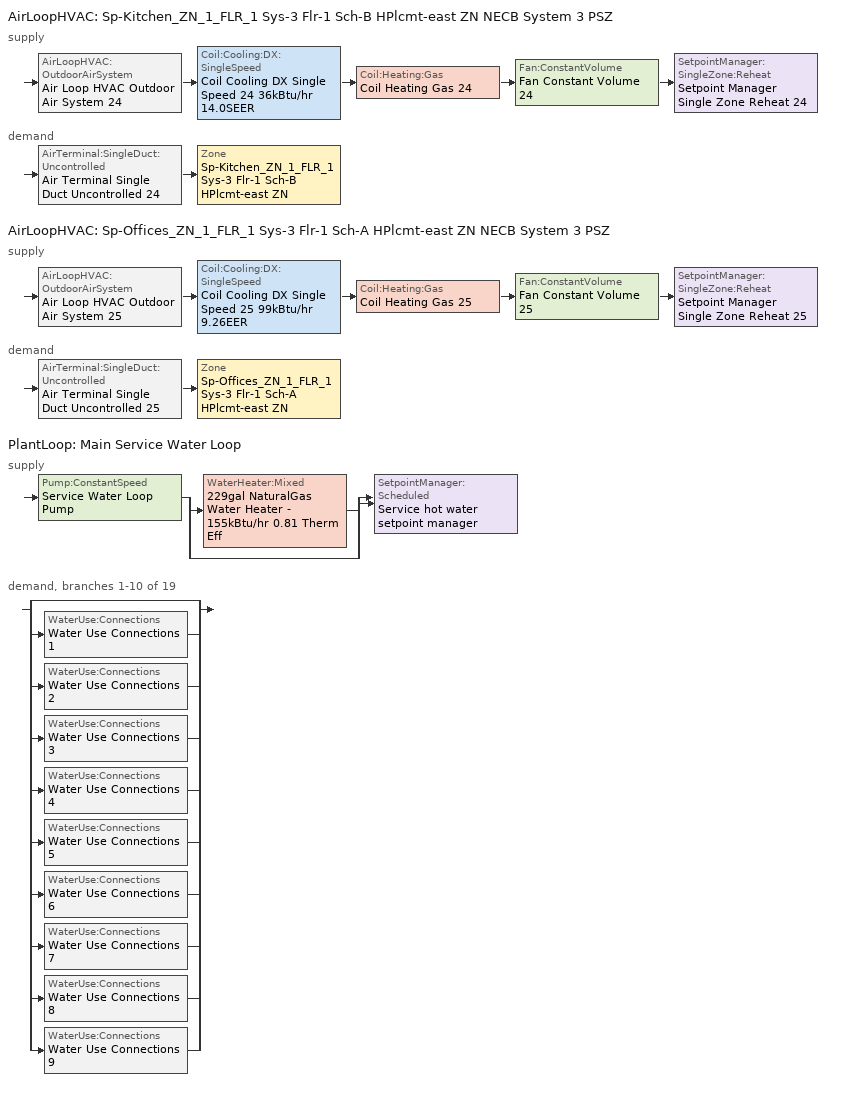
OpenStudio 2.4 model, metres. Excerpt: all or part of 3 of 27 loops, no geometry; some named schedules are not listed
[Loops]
AirLoopHVAC 'Sp-Kitchen_ZN_1_FLR_1 Sys-3 Flr-1 Sch-B HPlcmt-east ZN NECB System 3 PSZ'
 supply: AirLoopHVAC:OutdoorAirSystem 'Air Loop HVAC Outdoor Air System 24' > Coil:Cooling:DX:SingleSpeed 'Coil Cooling DX Single Speed 24 36kBtu/hr 14.0SEER' > Coil:Heating:Gas 'Coil Heating Gas 24' > Fan:ConstantVolume 'Fan Constant Volume 24' > SetpointManager:SingleZone:Reheat 'Setpoint Manager Single Zone Reheat 24'
 demand: AirTerminal:SingleDuct:Uncontrolled 'Air Terminal Single Duct Uncontrolled 24' > Zone 'Sp-Kitchen_ZN_1_FLR_1 Sys-3 Flr-1 Sch-B HPlcmt-east ZN'
AirLoopHVAC 'Sp-Offices_ZN_1_FLR_1 Sys-3 Flr-1 Sch-A HPlcmt-east ZN NECB System 3 PSZ'
 supply: AirLoopHVAC:OutdoorAirSystem 'Air Loop HVAC Outdoor Air System 25' > Coil:Cooling:DX:SingleSpeed 'Coil Cooling DX Single Speed 25 99kBtu/hr 9.26EER' > Coil:Heating:Gas 'Coil Heating Gas 25' > Fan:ConstantVolume 'Fan Constant Volume 25' > SetpointManager:SingleZone:Reheat 'Setpoint Manager Single Zone Reheat 25'
 demand: AirTerminal:SingleDuct:Uncontrolled 'Air Terminal Single Duct Uncontrolled 25' > Zone 'Sp-Offices_ZN_1_FLR_1 Sys-3 Flr-1 Sch-A HPlcmt-east ZN'
PlantLoop 'Main Service Water Loop'
 supply: Pump:ConstantSpeed 'Service Water Loop Pump' > split
  | WaterHeater:Mixed '229gal NaturalGas Water Heater - 155kBtu/hr 0.81 Therm Eff'
  | bypass
  join > SetpointManager:Scheduled 'Service hot water setpoint manager'
 demand, branches 1-10 of 19: split
  | bypass
  | WaterUse:Connections 'Water Use Connections 1'
  | WaterUse:Connections 'Water Use Connections 2'
  | WaterUse:Connections 'Water Use Connections 3'
  | WaterUse:Connections 'Water Use Connections 4'
  | WaterUse:Connections 'Water Use Connections 5'
  | WaterUse:Connections 'Water Use Connections 6'
  | WaterUse:Connections 'Water Use Connections 7'
  | WaterUse:Connections 'Water Use Connections 8'
  | WaterUse:Connections 'Water Use Connections 9'
[Sizing:Zone] Zone Cooling Design Supply Air Temperature Input Method=SupplyAirTemperature; Zone Cooling Design Supply Air Temperature {C}=13; Zone Cooling Design Supply Air Temperature Difference {deltaC}=11.11; Zone Heating Design Supply Air Temperature Input Method=SupplyAirTemperature; Zone Heating Design Supply Air Temperature {C}=43; Zone Heating Design Supply Air Temperature Difference {deltaC}=11.11; Zone Cooling Design Supply Air Humidity Ratio {kg-H2O/kg-air}=0.0085; Zone Heating Design Supply Air Humidity Ratio {kg-H2O/kg-air}=0.008; Zone Heating Sizing Factor=1.3; Zone Cooling Sizing Factor=1.1; Cooling Design Air Flow Method=DesignDay; Heating Design Air Flow Method=DesignDay; Account for Dedicated Outdoor Air System=No; Dedicated Outdoor Air System Control Strategy=NeutralSupplyAir; Dedicated Outdoor Air Low Setpoint Temperature for Design {C}=autosize; Dedicated Outdoor Air High Setpoint Temperature for Design {C}=autosize
Sp-Kitchen_ZN_1_FLR_1 Sys-3 Flr-1 Sch-B HPlcmt-east ZN; Sp-Offices_ZN_1_FLR_1 Sys-3 Flr-1 Sch-A HPlcmt-east ZN
[Zone equipment]
Sp-Kitchen_ZN_1_FLR_1 Sys-3 Flr-1 Sch-B HPlcmt-east ZN: Air Terminal Single Duct Uncontrolled 24, Zone HVAC Baseboard Convective Water 24
Sp-Offices_ZN_1_FLR_1 Sys-3 Flr-1 Sch-A HPlcmt-east ZN: Air Terminal Single Duct Uncontrolled 25, Zone HVAC Baseboard Convective Water 25
[PlantLoop]
Main Service Water Loop: Glycol Concentration=0; Maximum Loop Temperature {C}=60; Minimum Loop Temperature {C}=10; Plant Loop Volume {m3}=Autocalculate; Load Distribution Scheme=Optimal
[Sizing:Plant]
Main Service Water Loop: Loop Type=Heating; Design Loop Exit Temperature {C}=60; Loop Design Temperature Difference {deltaC}=5; Sizing Option=NonCoincident; Zone Timesteps in Averaging Window=1; Coincident Sizing Factor Mode=None
[AirLoopHVAC] Design Supply Air Flow Rate {m3/s}=AutoSize
Name | Availability Schedule
Sp-Kitchen_ZN_1_FLR_1 Sys-3 Flr-1 Sch-B HPlcmt-east ZN NECB System 3 PSZ | Sp-Kitchen_ZN_1_FLR_1 Sys-3 Flr-1 Sch-B HPlcmt-east ZN NECB System 3 PSZ Occ Sch
Sp-Offices_ZN_1_FLR_1 Sys-3 Flr-1 Sch-A HPlcmt-east ZN NECB System 3 PSZ | Sp-Offices_ZN_1_FLR_1 Sys-3 Flr-1 Sch-A HPlcmt-east ZN NECB System 3 PSZ Occ Sch
[Sizing:System] Type of Load to Size On=Sensible; Design Outdoor Air Flow Rate {m3/s}=Autosize; Minimum System Air Flow Ratio=1; Preheat Design Temperature {C}=7; Preheat Design Humidity Ratio {kg-H2O/kg-Air}=0.008; Precool Design Temperature {C}=13; Precool Design Humidity Ratio {kg-H2O/kg-Air}=0.008; Central Cooling Design Supply Air Temperature {C}=13; Central Heating Design Supply Air Temperature {C}=43; Sizing Option=NonCoincident; 100% Outdoor Air in Cooling=No; 100% Outdoor Air in Heating=No; Central Cooling Design Supply Air Humidity Ratio {kg-H2O/kg-Air}=0.0085; Central Heating Design Supply Air Humidity Ratio {kg-H2O/kg-Air}=0.008; Cooling Design Air Flow Method=DesignDay; Cooling Design Air Flow Rate {m3/s}=0; Heating Design Air Flow Method=DesignDay; Heating Design Air Flow Rate {m3/s}=0; System Outdoor Air Method=ZoneSum; Zone Maximum Outdoor Air Fraction=1; Cooling Supply Air Flow Rate Per Floor Area {m3/s-m2}=0.00996765; Cooling Fraction of Autosized Cooling Supply Air Flow Rate=1; Cooling Supply Air Flow Rate Per Unit Cooling Capacity {m3/s-W}=3.94755e-05; Heating Supply Air Flow Rate Per Floor Area {m3/s-m2}=0.00996765; Heating Fraction of Autosized Heating Supply Air Flow Rate=1; Heating Fraction of Autosized Cooling Supply Air Flow Rate=1; Heating Supply Air Flow Rate Per Unit Heating Capacity {m3/s-W}=3.15882e-05; Cooling Design Capacity Method=CoolingDesignCapacity; Cooling Design Capacity {W}=autosize; Cooling Design Capacity Per Floor Area {W/m2}=234.7; Fraction of Autosized Cooling Design Capacity=1; Heating Design Capacity Method=HeatingDesignCapacity; Heating Design Capacity {W}=autosize; Heating Design Capacity Per Floor Area {W/m2}=157; Fraction of Autosized Heating Design Capacity=1; Central Cooling Capacity Control Method=OnOff
Sp-Kitchen_ZN_1_FLR_1 Sys-3 Flr-1 Sch-B HPlcmt-east ZN NECB System 3 PSZ; Sp-Offices_ZN_1_FLR_1 Sys-3 Flr-1 Sch-A HPlcmt-east ZN NECB System 3 PSZ
[Fan:ConstantVolume] Availability Schedule=Always On Discrete; Fan Efficiency=0.39975; Pressure Rise {Pa}=640; Maximum Flow Rate {m3/s}=AutoSize; Motor Efficiency=0.615
Fan Constant Volume 24; Fan Constant Volume 25
[Coil:Heating:Gas] Availability Schedule=Always On Discrete; Gas Burner Efficiency=0.8; Nominal Capacity {W}=AutoSize; Parasitic Electric Load {W}=0; Parasitic Gas Load {W}=0
Coil Heating Gas 24; Coil Heating Gas 25
[Coil:Cooling:DX:SingleSpeed] Availability Schedule=Always On Discrete; Rated Total Cooling Capacity {W}=autosize; Rated Sensible Heat Ratio=autosize; Rated Air Flow Rate {m3/s}=autosize; Rated Evaporator Fan Power Per Volume Flow Rate {W/(m3/s)}=773.3; Total Cooling Capacity Function of Temperature Curve=DXCOOL-NECB2011-REF-CAPFT; Total Cooling Capacity Function of Flow Fraction Curve=DXCOOL-NECB2011-REF-CAPFFLOW; Energy Input Ratio Function of Temperature Curve=DXCOOL-NECB2011-REF-COOLEIRFT; Energy Input Ratio Function of Flow Fraction Curve=DXCOOL-NECB2011-REF-COOLEIRFFLOW; Part Load Fraction Correlation Curve=DXCOOL-NECB2011-REF-COOLPLFFPLR; Condenser Type=AirCooled; Evaporative Condenser Effectiveness=0; Evaporative Condenser Air Flow Rate {m3/s}=Autosize; Evaporative Condenser Pump Rated Power Consumption {W}=Autosize; Crankcase Heater Capacity {W}=0; Maximum Outdoor Dry-Bulb Temperature for Crankcase Heater Operation {C}=0; Basin Heater Capacity {W/K}=0; Basin Heater Setpoint Temperature {C}=10
Name | Rated COP {W/W}
Coil Cooling DX Single Speed 24 36kBtu/hr 14.0SEER | 3.8248
Coil Cooling DX Single Speed 25 99kBtu/hr 9.26EER | 3.20152
[Controller:OutdoorAir] Minimum Outdoor Air Flow Rate {m3/s}=0; Maximum Outdoor Air Flow Rate {m3/s}=Autosize; Economizer Control Action Type=ModulateFlow; Lockout Type=NoLockout; Minimum Limit Type=FixedMinimum; High Humidity Control=No; Heat Recovery Bypass Control Type=BypassWhenWithinEconomizerLimits
Name | Economizer Control Type | Economizer Maximum Limit Dry-Bulb Temperature {C} | Economizer Maximum Limit Enthalpy {J/kg} | Economizer Minimum Limit Dry-Bulb Temperature {C} | Minimum Outdoor Air Schedule | Controller Mechanical Ventilation
Controller Outdoor Air 24 | NoEconomizer | 28 | 64000 | -100 | Sp-Kitchen_ZN_1_FLR_1 Sys-3 Flr-1 Sch-B HPlcmt-east ZN NECB System 3 PSZ Occ Sch | Controller Mechanical Ventilation 24
Controller Outdoor Air 25 | DifferentialEnthalpy |  |  |  | Sp-Offices_ZN_1_FLR_1 Sys-3 Flr-1 Sch-A HPlcmt-east ZN NECB System 3 PSZ Occ Sch | Controller Mechanical Ventilation 25
[Controller:MechanicalVentilation] Availability Schedule=Always On Discrete; System Outdoor Air Method=ZoneSum
Controller Mechanical Ventilation 24; Controller Mechanical Ventilation 25
[AirLoopHVAC:OutdoorAirSystem]
Name | Controller
Air Loop HVAC Outdoor Air System 24 | Controller Outdoor Air 24
Air Loop HVAC Outdoor Air System 25 | Controller Outdoor Air 25
[SetpointManager:SingleZone:Reheat] Minimum Supply Air Temperature {C}=13; Maximum Supply Air Temperature {C}=43
Name | Control Zone
Setpoint Manager Single Zone Reheat 24 | Sp-Kitchen_ZN_1_FLR_1 Sys-3 Flr-1 Sch-B HPlcmt-east ZN
Setpoint Manager Single Zone Reheat 25 | Sp-Offices_ZN_1_FLR_1 Sys-3 Flr-1 Sch-A HPlcmt-east ZN
[AirTerminal:SingleDuct:Uncontrolled] Availability Schedule=Always On Discrete; Maximum Air Flow Rate {m3/s}=AutoSize
Air Terminal Single Duct Uncontrolled 24; Air Terminal Single Duct Uncontrolled 25
[SetpointManager:Scheduled]
Service hot water setpoint manager: Control Variable=Temperature; Schedule=Service Water Loop Temp - 140F
[Pump:ConstantSpeed]
Service Water Loop Pump: Rated Flow Rate {m3/s}=autosize; Rated Pump Head {Pa}=64365.5; Rated Power Consumption {W}=autosize; Motor Efficiency=0.7; Fraction of Motor Inefficiencies to Fluid Stream=0; Pump Control Type=Intermittent; Design Power Sizing Method=PowerPerFlowPerPressure; Design Electric Power per Unit Flow Rate {W/(m3/s)}=348701.1; Design Shaft Power per Unit Flow Rate per Unit Head {W-s/m3-Pa}=1.28205
[WaterHeater:Mixed]
229gal NaturalGas Water Heater - 155kBtu/hr 0.81 Therm Eff: Tank Volume {m3}=0.868577; Setpoint Temperature Schedule=Service Water Loop Temp - 140F; Deadband Temperature Difference {deltaC}=2; Maximum Temperature Limit {C}=82.2222; Heater Control Type=Cycle; Heater Maximum Capacity {W}=45383.1; Heater Fuel Type=NaturalGas; Heater Thermal Efficiency=0.809608; Part Load Factor Curve=SWH-EFFFPLR-NECB2011; Off Cycle Parasitic Fuel Consumption Rate {W}=20; Off Cycle Parasitic Fuel Type=NaturalGas; Off Cycle Parasitic Heat Fraction to Tank=0.8; On Cycle Parasitic Fuel Type=NaturalGas; On Cycle Parasitic Heat Fraction to Tank=0; Ambient Temperature Indicator=Schedule; Ambient Temperature Schedule=Water Heater Ambient Temp Schedule - 70F; Off Cycle Loss Coefficient to Ambient Temperature {W/K}=11.2126; On Cycle Loss Coefficient to Ambient Temperature {W/K}=11.2126; Use Side Effectiveness=1; Source Side Effectiveness=1; Use Side Design Flow Rate {m3/s}=autosize; Source Side Design Flow Rate {m3/s}=autosize; Indirect Water Heating Recovery Time {hr}=1.5; Source Side Flow Control Mode=IndirectHeatPrimarySetpoint
[WaterUse:Connections]
Name | Water Use Equipment Name 1
Water Use Connections 1 | Cafeteria_zn_1_flr_1 Service Water Use 0.24gal/min
Water Use Connections 2 | Computer_class_zn_1_flr_1 Service Water Use 0.12gal/min
Water Use Connections 3 | Corner_class_1_pod_1_zn_1_flr_1 Service Water Use 0.07gal/min
Water Use Connections 4 | Corner_class_1_pod_2_zn_1_flr_1 Service Water Use 0.07gal/min
Water Use Connections 5 | Corner_class_1_pod_3_zn_1_flr_1 Service Water Use 0.07gal/min
Water Use Connections 6 | Corner_class_2_pod_1_zn_1_flr_1 Service Water Use 0.07gal/min
Water Use Connections 7 | Corner_class_2_pod_2_zn_1_flr_1 Service Water Use 0.07gal/min
Water Use Connections 8 | Corner_class_2_pod_3_zn_1_flr_1 Service Water Use 0.07gal/min
Water Use Connections 9 | Gym_zn_1_flr_1 Service Water Use 0.54gal/min
[WaterUse:Equipment:Definition]
Name | Peak Flow Rate {m3/s} | Target Temperature Schedule | Sensible Fraction Schedule | Latent Fraction Schedule
Cafeteria_zn_1_flr_1 Service Water Use Def 0.24gal/min | 1.50573e-05 | Schedule Ruleset 5 | Schedule Ruleset 3 | Schedule Ruleset 4
Computer_class_zn_1_flr_1 Service Water Use Def 0.12gal/min | 7.45697e-06 | Schedule Ruleset 8 | Schedule Ruleset 6 | Schedule Ruleset 7
Corner_class_1_pod_1_zn_1_flr_1 Service Water Use Def 0.07gal/min | 4.55704e-06 | Schedule Ruleset 11 | Schedule Ruleset 9 | Schedule Ruleset 10
Corner_class_1_pod_2_zn_1_flr_1 Service Water Use Def 0.07gal/min | 4.55704e-06 | Schedule Ruleset 14 | Schedule Ruleset 12 | Schedule Ruleset 13
Corner_class_1_pod_3_zn_1_flr_1 Service Water Use Def 0.07gal/min | 4.55704e-06 | Schedule Ruleset 17 | Schedule Ruleset 15 | Schedule Ruleset 16
Corner_class_2_pod_1_zn_1_flr_1 Service Water Use Def 0.07gal/min | 4.55704e-06 | Schedule Ruleset 20 | Schedule Ruleset 18 | Schedule Ruleset 19
Corner_class_2_pod_2_zn_1_flr_1 Service Water Use Def 0.07gal/min | 4.55704e-06 | Schedule Ruleset 23 | Schedule Ruleset 21 | Schedule Ruleset 22
Corner_class_2_pod_3_zn_1_flr_1 Service Water Use Def 0.07gal/min | 4.55704e-06 | Schedule Ruleset 26 | Schedule Ruleset 24 | Schedule Ruleset 25
Gym_zn_1_flr_1 Service Water Use Def 0.54gal/min | 3.413e-05 | Schedule Ruleset 29 | Schedule Ruleset 27 | Schedule Ruleset 28
[WaterUse:Equipment]
Name | Water Use Equipment Definition | Space | Flow Rate Fraction Schedule
Cafeteria_zn_1_flr_1 Service Water Use 0.24gal/min | Cafeteria_zn_1_flr_1 Service Water Use Def 0.24gal/min | Cafeteria_ZN_1_FLR_1 | NECB-C-Service Water Heating
Computer_class_zn_1_flr_1 Service Water Use 0.12gal/min | Computer_class_zn_1_flr_1 Service Water Use Def 0.12gal/min | Computer_Class_ZN_1_FLR_1 | NECB-D-Service Water Heating
Corner_class_1_pod_1_zn_1_flr_1 Service Water Use 0.07gal/min | Corner_class_1_pod_1_zn_1_flr_1 Service Water Use Def 0.07gal/min | Corner_Class_1_Pod_1_ZN_1_FLR_1 | NECB-D-Service Water Heating
Corner_class_1_pod_2_zn_1_flr_1 Service Water Use 0.07gal/min | Corner_class_1_pod_2_zn_1_flr_1 Service Water Use Def 0.07gal/min | Corner_Class_1_Pod_2_ZN_1_FLR_1 | NECB-D-Service Water Heating
Corner_class_1_pod_3_zn_1_flr_1 Service Water Use 0.07gal/min | Corner_class_1_pod_3_zn_1_flr_1 Service Water Use Def 0.07gal/min | Corner_Class_1_Pod_3_ZN_1_FLR_1 | NECB-D-Service Water Heating
Corner_class_2_pod_1_zn_1_flr_1 Service Water Use 0.07gal/min | Corner_class_2_pod_1_zn_1_flr_1 Service Water Use Def 0.07gal/min | Corner_Class_2_Pod_1_ZN_1_FLR_1 | NECB-D-Service Water Heating
Corner_class_2_pod_2_zn_1_flr_1 Service Water Use 0.07gal/min | Corner_class_2_pod_2_zn_1_flr_1 Service Water Use Def 0.07gal/min | Corner_Class_2_Pod_2_ZN_1_FLR_1 | NECB-D-Service Water Heating
Corner_class_2_pod_3_zn_1_flr_1 Service Water Use 0.07gal/min | Corner_class_2_pod_3_zn_1_flr_1 Service Water Use Def 0.07gal/min | Corner_Class_2_Pod_3_ZN_1_FLR_1 | NECB-D-Service Water Heating
Gym_zn_1_flr_1 Service Water Use 0.54gal/min | Gym_zn_1_flr_1 Service Water Use Def 0.54gal/min | Gym_ZN_1_FLR_1 | NECB-B-Service Water Heating
[Schedule:Ruleset]
Name | Default Day Schedule | Summer Design Day Schedule | Winter Design Day Schedule
Service Water Loop Temp - 140F | Service Water Loop Temp - 140F Default
Water Heater Ambient Temp Schedule - 70F | Water Heater Ambient Temp Schedule - 70F Default
NECB-C-Service Water Heating | NECB-C-Service Water Heating Default
NECB-D-Service Water Heating | NECB-D-Service Water Heating Default
NECB-B-Service Water Heating | NECB-B-Service Water Heating Default
Sp-Kitchen_ZN_1_FLR_1 Sys-3 Flr-1 Sch-B HPlcmt-east ZN NECB System 3 PSZ Occ Sch | Sp-Kitchen_ZN_1_FLR_1 Sys-3 Flr-1 Sch-B HPlcmt-east ZN NECB System 3 PSZ Occ Sch Default | Sp-Kitchen_ZN_1_FLR_1 Sys-3 Flr-1 Sch-B HPlcmt-east ZN NECB System 3 PSZ Occ Sch Summer Design Day | Sp-Kitchen_ZN_1_FLR_1 Sys-3 Flr-1 Sch-B HPlcmt-east ZN NECB System 3 PSZ Occ Sch Winter Design Day
Sp-Offices_ZN_1_FLR_1 Sys-3 Flr-1 Sch-A HPlcmt-east ZN NECB System 3 PSZ Occ Sch | Sp-Offices_ZN_1_FLR_1 Sys-3 Flr-1 Sch-A HPlcmt-east ZN NECB System 3 PSZ Occ Sch Default | Sp-Offices_ZN_1_FLR_1 Sys-3 Flr-1 Sch-A HPlcmt-east ZN NECB System 3 PSZ Occ Sch Summer Design Day | Sp-Offices_ZN_1_FLR_1 Sys-3 Flr-1 Sch-A HPlcmt-east ZN NECB System 3 PSZ Occ Sch Winter Design Day
[Schedule:Day]
Sp-Kitchen_ZN_1_FLR_1 Sys-3 Flr-1 Sch-B HPlcmt-east ZN NECB System 3 PSZ Occ Sch Default; Sp-Kitchen_ZN_1_FLR_1 Sys-3 Flr-1 Sch-B HPlcmt-east ZN NECB System 3 PSZ Occ Sch Winter Design Day; Sp-Kitchen_ZN_1_FLR_1 Sys-3 Flr-1 Sch-B HPlcmt-east ZN NECB System 3 PSZ Occ Sch Summer Design Day; Sp-Offices_ZN_1_FLR_1 Sys-3 Flr-1 Sch-A HPlcmt-east ZN NECB System 3 PSZ Occ Sch Default; Sp-Offices_ZN_1_FLR_1 Sys-3 Flr-1 Sch-A HPlcmt-east ZN NECB System 3 PSZ Occ Sch Winter Design Day; Sp-Offices_ZN_1_FLR_1 Sys-3 Flr-1 Sch-A HPlcmt-east ZN NECB System 3 PSZ Occ Sch Summer Design Day: 24, 0, 1
[Schedule:Rule] Date Specification Type=DateRange; Start Month=1; Start Day=1; End Month=12
Name | Schedule Ruleset | Rule Order | Day Schedule | Apply Monday | End Day | Apply Tuesday | Apply Wednesday | Apply Thursday | Apply Friday | Apply Saturday | Apply Sunday
Sp-Kitchen_ZN_1_FLR_1 Sys-3 Flr-1 Sch-B HPlcmt-east ZN NECB System 3 PSZ Occ Sch Monday Rule | Sp-Kitchen_ZN_1_FLR_1 Sys-3 Flr-1 Sch-B HPlcmt-east ZN NECB System 3 PSZ Occ Sch | 6 | Sp-Kitchen_ZN_1_FLR_1 Sys-3 Flr-1 Sch-B HPlcmt-east ZN NECB System 3 PSZ Occ Sch Monday | Yes | 25
Sp-Kitchen_ZN_1_FLR_1 Sys-3 Flr-1 Sch-B HPlcmt-east ZN NECB System 3 PSZ Occ Sch Tuesday Rule | Sp-Kitchen_ZN_1_FLR_1 Sys-3 Flr-1 Sch-B HPlcmt-east ZN NECB System 3 PSZ Occ Sch | 5 | Sp-Kitchen_ZN_1_FLR_1 Sys-3 Flr-1 Sch-B HPlcmt-east ZN NECB System 3 PSZ Occ Sch Tuesday |  | 26 | Yes
Sp-Kitchen_ZN_1_FLR_1 Sys-3 Flr-1 Sch-B HPlcmt-east ZN NECB System 3 PSZ Occ Sch Wednesday Rule | Sp-Kitchen_ZN_1_FLR_1 Sys-3 Flr-1 Sch-B HPlcmt-east ZN NECB System 3 PSZ Occ Sch | 4 | Sp-Kitchen_ZN_1_FLR_1 Sys-3 Flr-1 Sch-B HPlcmt-east ZN NECB System 3 PSZ Occ Sch Wednesday |  | 27 |  | Yes
Sp-Kitchen_ZN_1_FLR_1 Sys-3 Flr-1 Sch-B HPlcmt-east ZN NECB System 3 PSZ Occ Sch Thursday Rule | Sp-Kitchen_ZN_1_FLR_1 Sys-3 Flr-1 Sch-B HPlcmt-east ZN NECB System 3 PSZ Occ Sch | 3 | Sp-Kitchen_ZN_1_FLR_1 Sys-3 Flr-1 Sch-B HPlcmt-east ZN NECB System 3 PSZ Occ Sch Thursday |  | 28 |  |  | Yes
Sp-Kitchen_ZN_1_FLR_1 Sys-3 Flr-1 Sch-B HPlcmt-east ZN NECB System 3 PSZ Occ Sch Friday Rule | Sp-Kitchen_ZN_1_FLR_1 Sys-3 Flr-1 Sch-B HPlcmt-east ZN NECB System 3 PSZ Occ Sch | 2 | Sp-Kitchen_ZN_1_FLR_1 Sys-3 Flr-1 Sch-B HPlcmt-east ZN NECB System 3 PSZ Occ Sch Friday |  | 29 |  |  |  | Yes
Sp-Kitchen_ZN_1_FLR_1 Sys-3 Flr-1 Sch-B HPlcmt-east ZN NECB System 3 PSZ Occ Sch Saturday Rule | Sp-Kitchen_ZN_1_FLR_1 Sys-3 Flr-1 Sch-B HPlcmt-east ZN NECB System 3 PSZ Occ Sch | 1 | Sp-Kitchen_ZN_1_FLR_1 Sys-3 Flr-1 Sch-B HPlcmt-east ZN NECB System 3 PSZ Occ Sch Saturday |  | 30 |  |  |  |  | Yes
Sp-Kitchen_ZN_1_FLR_1 Sys-3 Flr-1 Sch-B HPlcmt-east ZN NECB System 3 PSZ Occ Sch Sunday Rule | Sp-Kitchen_ZN_1_FLR_1 Sys-3 Flr-1 Sch-B HPlcmt-east ZN NECB System 3 PSZ Occ Sch | 0 | Sp-Kitchen_ZN_1_FLR_1 Sys-3 Flr-1 Sch-B HPlcmt-east ZN NECB System 3 PSZ Occ Sch Sunday |  | 31 |  |  |  |  |  | Yes
Sp-Offices_ZN_1_FLR_1 Sys-3 Flr-1 Sch-A HPlcmt-east ZN NECB System 3 PSZ Occ Sch Monday Rule | Sp-Offices_ZN_1_FLR_1 Sys-3 Flr-1 Sch-A HPlcmt-east ZN NECB System 3 PSZ Occ Sch | 6 | Sp-Offices_ZN_1_FLR_1 Sys-3 Flr-1 Sch-A HPlcmt-east ZN NECB System 3 PSZ Occ Sch Monday | Yes | 25
Sp-Offices_ZN_1_FLR_1 Sys-3 Flr-1 Sch-A HPlcmt-east ZN NECB System 3 PSZ Occ Sch Tuesday Rule | Sp-Offices_ZN_1_FLR_1 Sys-3 Flr-1 Sch-A HPlcmt-east ZN NECB System 3 PSZ Occ Sch | 5 | Sp-Offices_ZN_1_FLR_1 Sys-3 Flr-1 Sch-A HPlcmt-east ZN NECB System 3 PSZ Occ Sch Tuesday |  | 26 | Yes
Sp-Offices_ZN_1_FLR_1 Sys-3 Flr-1 Sch-A HPlcmt-east ZN NECB System 3 PSZ Occ Sch Wednesday Rule | Sp-Offices_ZN_1_FLR_1 Sys-3 Flr-1 Sch-A HPlcmt-east ZN NECB System 3 PSZ Occ Sch | 4 | Sp-Offices_ZN_1_FLR_1 Sys-3 Flr-1 Sch-A HPlcmt-east ZN NECB System 3 PSZ Occ Sch Wednesday |  | 27 |  | Yes
Sp-Offices_ZN_1_FLR_1 Sys-3 Flr-1 Sch-A HPlcmt-east ZN NECB System 3 PSZ Occ Sch Thursday Rule | Sp-Offices_ZN_1_FLR_1 Sys-3 Flr-1 Sch-A HPlcmt-east ZN NECB System 3 PSZ Occ Sch | 3 | Sp-Offices_ZN_1_FLR_1 Sys-3 Flr-1 Sch-A HPlcmt-east ZN NECB System 3 PSZ Occ Sch Thursday |  | 28 |  |  | Yes
Sp-Offices_ZN_1_FLR_1 Sys-3 Flr-1 Sch-A HPlcmt-east ZN NECB System 3 PSZ Occ Sch Friday Rule | Sp-Offices_ZN_1_FLR_1 Sys-3 Flr-1 Sch-A HPlcmt-east ZN NECB System 3 PSZ Occ Sch | 2 | Sp-Offices_ZN_1_FLR_1 Sys-3 Flr-1 Sch-A HPlcmt-east ZN NECB System 3 PSZ Occ Sch Friday |  | 29 |  |  |  | Yes
[Schedule:Constant]
Always On Discrete: Value=1
[Curve:Biquadratic] Minimum Value of x=13; Maximum Value of x=24; Minimum Value of y=24; Maximum Value of y=46
Name | Coefficient1 Constant | Coefficient2 x | Coefficient3 x**2 | Coefficient4 y | Coefficient5 y**2 | Coefficient6 x*y
DXCOOL-NECB2011-REF-CAPFT | 0.867905 | 0.0142459 | 0.00055436 | -0.0075575 | 3.3e-05 | -0.0001918
DXCOOL-NECB2011-REF-COOLEIRFT | 0.116936 | 0.0284933 | -0.0004112 | 0.0214108 | 0.00016103 | -0.0006791
[Curve:Quadratic] Coefficient1 Constant=1; Coefficient2 x=0; Coefficient3 x**2=0; Minimum Value of x=0; Maximum Value of x=1
DXCOOL-NECB2011-REF-CAPFFLOW; DXCOOL-NECB2011-REF-COOLEIRFFLOW
[Curve:Cubic] Maximum Value of x=1
Name | Coefficient1 Constant | Coefficient2 x | Coefficient3 x**2 | Coefficient4 x**3 | Minimum Value of x
DXCOOL-NECB2011-REF-COOLPLFFPLR | 0.0277 | 4.9151 | -8.184 | 4.2702 | 0.7
SWH-EFFFPLR-NECB2011 | 0.7576 | 1.0071 | -1.4443 | 0.6844 | 0
